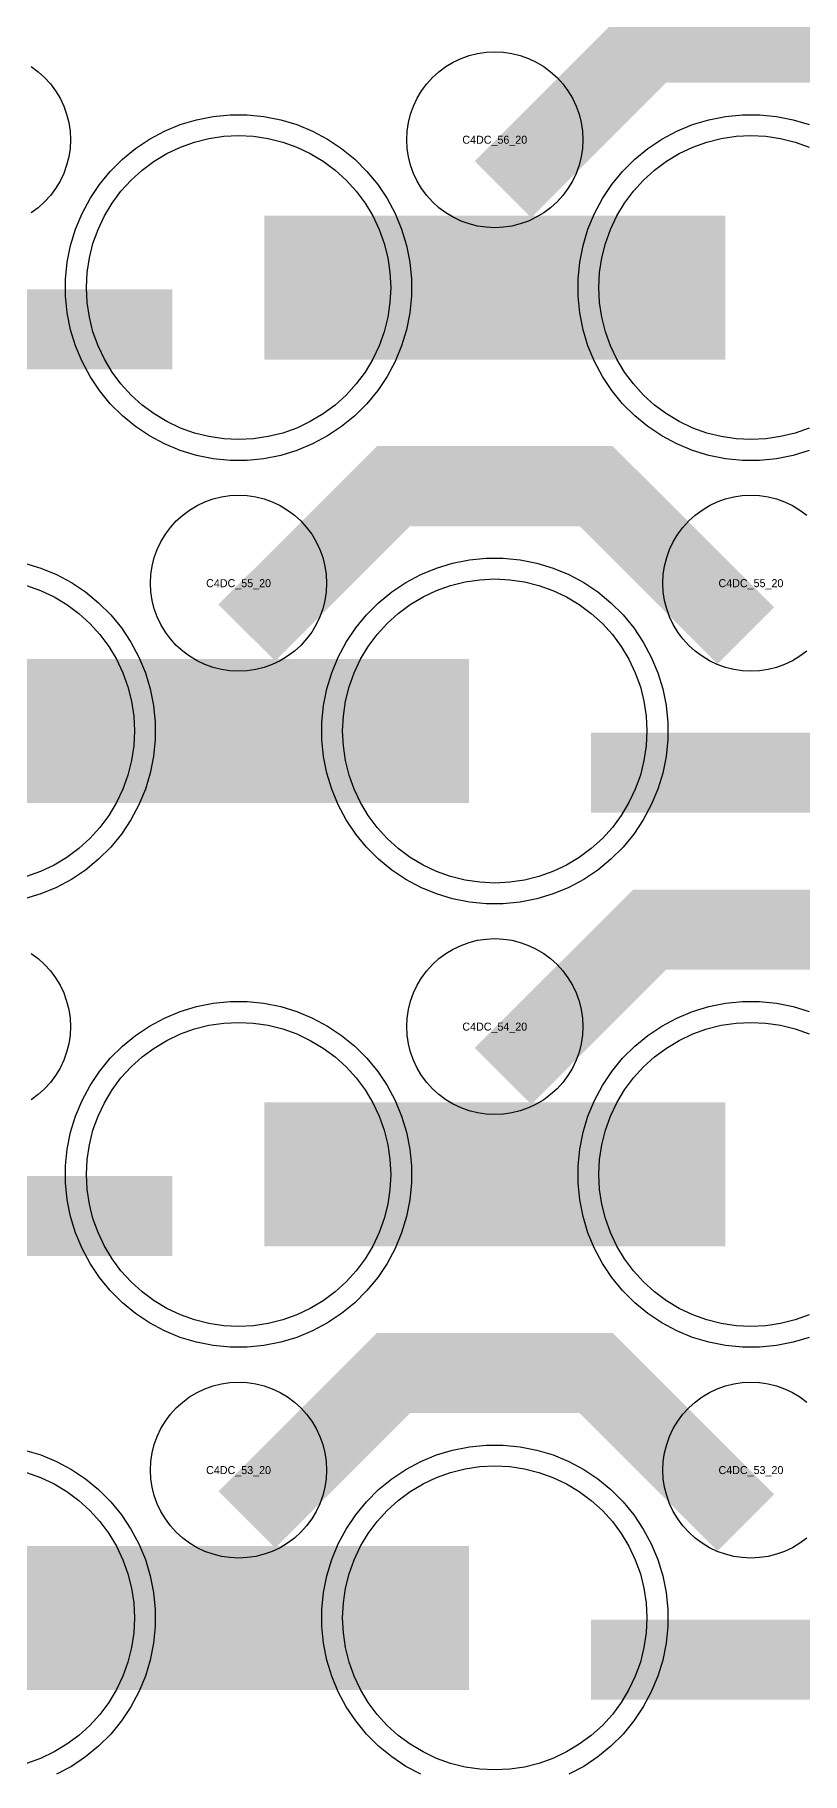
# Model space of a CAD drawing. Extents: x -11880 to 11880, y -14992 to 14992.
# Drawn here: x -5664 to -5424, y -7544 to -7001 of the extents above; entities that cross this region are included whole.
import ezdxf
from ezdxf.enums import TextEntityAlignment as Align

# ---------------------------------------------------------------- set-up
doc = ezdxf.new("R2010")
doc.units = 0
doc.header["$MEASUREMENT"] = 0
for name, color, linetype in [('GDS_775_DT_237', 138, 'CONTINUOUS'), ('RDL1_FS', 34, 'CONTINUOUS'), ('RDL_BS', 160, 'CONTINUOUS')]:
    doc.layers.add(name, color=color, linetype=linetype)

msp = doc.modelspace()

# ---------------------------------------------------------------- linework, layer by layer
at = {"layer": 'RDL1_FS', "color": 240, "true_color": 0xed1f24}
for points in [[(-5600, -7127.484), (-5604.657, -7127.255), (-5609.268, -7126.571), (-5613.791, -7125.439), (-5618.181, -7123.867), (-5622.395, -7121.875), (-5626.395, -7119.477), (-5630.14, -7116.699), (-5633.594, -7113.569), (-5636.724, -7110.115), (-5639.502, -7106.37), (-5641.9, -7102.37), (-5643.892, -7098.156), (-5645.464, -7093.766), (-5646.596, -7089.243), (-5647.28, -7084.632), (-5647.509, -7079.975), (-5647.28, -7075.318), (-5646.596, -7070.707), (-5645.464, -7066.184), (-5643.892, -7061.794), (-5641.9, -7057.58), (-5639.502, -7053.58), (-5636.724, -7049.835), (-5633.594, -7046.381), (-5630.14, -7043.251), (-5626.395, -7040.473), (-5622.395, -7038.075), (-5618.181, -7036.083), (-5613.791, -7034.511), (-5609.268, -7033.379), (-5604.657, -7032.695), (-5600, -7032.466), (-5595.343, -7032.695), (-5590.732, -7033.379), (-5586.209, -7034.511), (-5581.819, -7036.083), (-5577.605, -7038.075), (-5573.605, -7040.473), (-5569.86, -7043.251), (-5566.406, -7046.381), (-5563.276, -7049.835), (-5560.498, -7053.58), (-5558.1, -7057.58), (-5556.108, -7061.794), (-5554.536, -7066.184), (-5553.404, -7070.707), (-5552.72, -7075.318), (-5552.491, -7079.975), (-5552.72, -7084.632), (-5553.404, -7089.243), (-5554.536, -7093.766), (-5556.108, -7098.156), (-5558.1, -7102.37), (-5560.498, -7106.37), (-5563.276, -7110.115), (-5566.406, -7113.569), (-5569.86, -7116.699), (-5573.605, -7119.477), (-5577.605, -7121.875), (-5581.819, -7123.867), (-5586.209, -7125.439), (-5590.732, -7126.571), (-5595.343, -7127.255)], [(-5520, -7266.049), (-5524.657, -7265.82), (-5529.268, -7265.136), (-5533.791, -7264.004), (-5538.181, -7262.432), (-5542.395, -7260.44), (-5546.395, -7258.042), (-5550.14, -7255.264), (-5553.594, -7252.134), (-5556.724, -7248.68), (-5559.502, -7244.935), (-5561.9, -7240.935), (-5563.892, -7236.721), (-5565.464, -7232.331), (-5566.596, -7227.808), (-5567.28, -7223.197), (-5567.509, -7218.54), (-5567.28, -7213.883), (-5566.596, -7209.272), (-5565.464, -7204.749), (-5563.892, -7200.359), (-5561.9, -7196.145), (-5559.502, -7192.145), (-5556.724, -7188.4), (-5553.594, -7184.946), (-5550.14, -7181.816), (-5546.395, -7179.038), (-5542.395, -7176.64), (-5538.181, -7174.648), (-5533.791, -7173.076), (-5529.268, -7171.944), (-5524.657, -7171.26), (-5520, -7171.031), (-5515.343, -7171.26), (-5510.732, -7171.944), (-5506.209, -7173.076), (-5501.819, -7174.648), (-5497.605, -7176.64), (-5493.605, -7179.038), (-5489.86, -7181.816), (-5486.406, -7184.946), (-5483.276, -7188.4), (-5480.498, -7192.145), (-5478.1, -7196.145), (-5476.108, -7200.359), (-5474.536, -7204.749), (-5473.404, -7209.272), (-5472.72, -7213.883), (-5472.491, -7218.54), (-5472.72, -7223.197), (-5473.404, -7227.808), (-5474.536, -7232.331), (-5476.108, -7236.721), (-5478.1, -7240.935), (-5480.498, -7244.935), (-5483.276, -7248.68), (-5486.406, -7252.134), (-5489.86, -7255.264), (-5493.605, -7258.042), (-5497.605, -7260.44), (-5501.819, -7262.432), (-5506.209, -7264.004), (-5510.732, -7265.136), (-5515.343, -7265.82)]]:
    msp.add_lwpolyline(points, close=True, dxfattribs=at)
for points in [[(-5421.819, -7123.867), (-5426.209, -7125.439), (-5430.732, -7126.571), (-5435.343, -7127.255), (-5440, -7127.484), (-5444.657, -7127.255), (-5449.268, -7126.571), (-5453.791, -7125.439), (-5458.181, -7123.867), (-5462.395, -7121.875), (-5466.395, -7119.477), (-5470.14, -7116.699), (-5473.594, -7113.569), (-5476.724, -7110.115), (-5479.502, -7106.37), (-5481.9, -7102.37), (-5483.892, -7098.156), (-5485.464, -7093.766), (-5486.596, -7089.243), (-5487.28, -7084.632), (-5487.509, -7079.975), (-5487.28, -7075.318), (-5486.596, -7070.707), (-5485.464, -7066.184), (-5483.892, -7061.794), (-5481.9, -7057.58), (-5479.502, -7053.58), (-5476.724, -7049.835), (-5473.594, -7046.381), (-5470.14, -7043.251), (-5466.395, -7040.473), (-5462.395, -7038.075), (-5458.181, -7036.083), (-5453.791, -7034.511), (-5449.268, -7033.379), (-5444.657, -7032.695), (-5440, -7032.466), (-5435.343, -7032.695), (-5430.732, -7033.379), (-5426.209, -7034.511), (-5421.819, -7036.083)], [(-5666.209, -7173.076), (-5661.819, -7174.648), (-5657.605, -7176.64), (-5653.605, -7179.038), (-5649.86, -7181.816), (-5646.406, -7184.946), (-5643.276, -7188.4), (-5640.498, -7192.145), (-5638.1, -7196.145), (-5636.108, -7200.359), (-5634.536, -7204.749), (-5633.404, -7209.272), (-5632.72, -7213.883), (-5632.491, -7218.54), (-5632.72, -7223.197), (-5633.404, -7227.808), (-5634.536, -7232.331), (-5636.108, -7236.721), (-5638.1, -7240.935), (-5640.498, -7244.935), (-5643.276, -7248.68), (-5646.406, -7252.134), (-5649.86, -7255.264), (-5653.605, -7258.042), (-5657.605, -7260.44), (-5661.819, -7262.432), (-5666.209, -7264.004)]]:
    msp.add_lwpolyline(points, dxfattribs=at)
for points in [[(-5591.998, -7079.975, 45, 45, 0), (-5519.998, -7079.975, 45, 45, 0)], [(-5519.998, -7079.975, 45, 45, 0), (-5447.998, -7079.975, 45, 45, 0)], [(-5671.998, -7218.54, 45, 45, 0), (-5599.998, -7218.54, 45, 45, 0)], [(-5599.998, -7218.54, 45, 45, 0), (-5527.998, -7218.54, 45, 45, 0)]]:
    msp.add_lwpolyline(points, format="xyseb", dxfattribs=at)
at = {"layer": 'RDL1_FS'}
for points in [[(-5600, -7404.614), (-5604.657, -7404.385), (-5609.268, -7403.701), (-5613.791, -7402.569), (-5618.181, -7400.997), (-5622.395, -7399.005), (-5626.395, -7396.607), (-5630.14, -7393.829), (-5633.594, -7390.699), (-5636.724, -7387.245), (-5639.502, -7383.5), (-5641.9, -7379.5), (-5643.892, -7375.286), (-5645.464, -7370.896), (-5646.596, -7366.373), (-5647.28, -7361.762), (-5647.509, -7357.105), (-5647.28, -7352.448), (-5646.596, -7347.837), (-5645.464, -7343.314), (-5643.892, -7338.924), (-5641.9, -7334.71), (-5639.502, -7330.71), (-5636.724, -7326.965), (-5633.594, -7323.511), (-5630.14, -7320.381), (-5626.395, -7317.603), (-5622.395, -7315.205), (-5618.181, -7313.213), (-5613.791, -7311.641), (-5609.268, -7310.509), (-5604.657, -7309.825), (-5600, -7309.596), (-5595.343, -7309.825), (-5590.732, -7310.509), (-5586.209, -7311.641), (-5581.819, -7313.213), (-5577.605, -7315.205), (-5573.605, -7317.603), (-5569.86, -7320.381), (-5566.406, -7323.511), (-5563.276, -7326.965), (-5560.498, -7330.71), (-5558.1, -7334.71), (-5556.108, -7338.924), (-5554.536, -7343.314), (-5553.404, -7347.837), (-5552.72, -7352.448), (-5552.491, -7357.105), (-5552.72, -7361.762), (-5553.404, -7366.373), (-5554.536, -7370.896), (-5556.108, -7375.286), (-5558.1, -7379.5), (-5560.498, -7383.5), (-5563.276, -7387.245), (-5566.406, -7390.699), (-5569.86, -7393.829), (-5573.605, -7396.607), (-5577.605, -7399.005), (-5581.819, -7400.997), (-5586.209, -7402.569), (-5590.732, -7403.701), (-5595.343, -7404.385)], [(-5520, -7543.179), (-5524.657, -7542.95), (-5529.268, -7542.266), (-5533.791, -7541.134), (-5538.181, -7539.562), (-5542.395, -7537.57), (-5546.395, -7535.172), (-5550.14, -7532.394), (-5553.594, -7529.264), (-5556.724, -7525.81), (-5559.502, -7522.065), (-5561.9, -7518.065), (-5563.892, -7513.851), (-5565.464, -7509.461), (-5566.596, -7504.938), (-5567.28, -7500.327), (-5567.509, -7495.67), (-5567.28, -7491.013), (-5566.596, -7486.402), (-5565.464, -7481.879), (-5563.892, -7477.489), (-5561.9, -7473.275), (-5559.502, -7469.275), (-5556.724, -7465.53), (-5553.594, -7462.076), (-5550.14, -7458.946), (-5546.395, -7456.168), (-5542.395, -7453.77), (-5538.181, -7451.778), (-5533.791, -7450.206), (-5529.268, -7449.074), (-5524.657, -7448.39), (-5520, -7448.161), (-5515.343, -7448.39), (-5510.732, -7449.074), (-5506.209, -7450.206), (-5501.819, -7451.778), (-5497.605, -7453.77), (-5493.605, -7456.168), (-5489.86, -7458.946), (-5486.406, -7462.076), (-5483.276, -7465.53), (-5480.498, -7469.275), (-5478.1, -7473.275), (-5476.108, -7477.489), (-5474.536, -7481.879), (-5473.404, -7486.402), (-5472.72, -7491.013), (-5472.491, -7495.67), (-5472.72, -7500.327), (-5473.404, -7504.938), (-5474.536, -7509.461), (-5476.108, -7513.851), (-5478.1, -7518.065), (-5480.498, -7522.065), (-5483.276, -7525.81), (-5486.406, -7529.264), (-5489.86, -7532.394), (-5493.605, -7535.172), (-5497.605, -7537.57), (-5501.819, -7539.562), (-5506.209, -7541.134), (-5510.732, -7542.266), (-5515.343, -7542.95)]]:
    msp.add_lwpolyline(points, close=True, dxfattribs=at)
for points in [[(-5421.819, -7400.997), (-5426.209, -7402.569), (-5430.732, -7403.701), (-5435.343, -7404.385), (-5440, -7404.614), (-5444.657, -7404.385), (-5449.268, -7403.701), (-5453.791, -7402.569), (-5458.181, -7400.997), (-5462.395, -7399.005), (-5466.395, -7396.607), (-5470.14, -7393.829), (-5473.594, -7390.699), (-5476.724, -7387.245), (-5479.502, -7383.5), (-5481.9, -7379.5), (-5483.892, -7375.286), (-5485.464, -7370.896), (-5486.596, -7366.373), (-5487.28, -7361.762), (-5487.509, -7357.105), (-5487.28, -7352.448), (-5486.596, -7347.837), (-5485.464, -7343.314), (-5483.892, -7338.924), (-5481.9, -7334.71), (-5479.502, -7330.71), (-5476.724, -7326.965), (-5473.594, -7323.511), (-5470.14, -7320.381), (-5466.395, -7317.603), (-5462.395, -7315.205), (-5458.181, -7313.213), (-5453.791, -7311.641), (-5449.268, -7310.509), (-5444.657, -7309.825), (-5440, -7309.596), (-5435.343, -7309.825), (-5430.732, -7310.509), (-5426.209, -7311.641), (-5421.819, -7313.213)], [(-5666.209, -7450.206), (-5661.819, -7451.778), (-5657.605, -7453.77), (-5653.605, -7456.168), (-5649.86, -7458.946), (-5646.406, -7462.076), (-5643.276, -7465.53), (-5640.498, -7469.275), (-5638.1, -7473.275), (-5636.108, -7477.489), (-5634.536, -7481.879), (-5633.404, -7486.402), (-5632.72, -7491.013), (-5632.491, -7495.67), (-5632.72, -7500.327), (-5633.404, -7504.938), (-5634.536, -7509.461), (-5636.108, -7513.851), (-5638.1, -7518.065), (-5640.498, -7522.065), (-5643.276, -7525.81), (-5646.406, -7529.264), (-5649.86, -7532.394), (-5653.605, -7535.172), (-5657.605, -7537.57), (-5661.819, -7539.562), (-5666.209, -7541.134)]]:
    msp.add_lwpolyline(points, dxfattribs=at)
for points in [[(-5591.998, -7357.105, 45, 45, 0), (-5519.998, -7357.105, 45, 45, 0)], [(-5519.998, -7357.105, 45, 45, 0), (-5447.998, -7357.105, 45, 45, 0)], [(-5671.998, -7495.67, 45, 45, 0), (-5599.998, -7495.67, 45, 45, 0)], [(-5599.998, -7495.67, 45, 45, 0), (-5527.998, -7495.67, 45, 45, 0)]]:
    msp.add_lwpolyline(points, format="xyseb", dxfattribs=at)
at = {"layer": 'RDL_BS'}
for points in [[(-5517.438, -7049.289, 25, 25, 0), (-5471.623, -7003.474, 25, 25, 0), (-5438.07, -7003.474, 25, 25, 0)], [(-5361.599, -7050.188, 25, 25, 0), (-5408.313, -7003.474, 25, 25, 0), (-5438.071, -7003.474, 25, 25, 0)], [(-5597.438, -7187.854, 25, 25, 0), (-5551.623, -7142.039, 25, 25, 0), (-5518.07, -7142.039, 25, 25, 0)], [(-5441.599, -7188.753, 25, 25, 0), (-5488.313, -7142.039, 25, 25, 0), (-5518.071, -7142.039, 25, 25, 0)], [(-5517.438, -7326.419, 25, 25, 0), (-5471.623, -7280.604, 25, 25, 0), (-5438.07, -7280.604, 25, 25, 0)], [(-5361.599, -7327.318, 25, 25, 0), (-5408.313, -7280.604, 25, 25, 0), (-5438.071, -7280.604, 25, 25, 0)], [(-5729.984, -7370.118, 25, 25, 0), (-5620.719, -7370.118, 25, 25, 0)], [(-5597.438, -7464.984, 25, 25, 0), (-5551.623, -7419.169, 25, 25, 0), (-5518.07, -7419.169, 25, 25, 0)], [(-5441.599, -7465.883, 25, 25, 0), (-5488.313, -7419.169, 25, 25, 0), (-5518.071, -7419.169, 25, 25, 0)], [(-5489.984, -7508.683, 25, 25, 0), (-5380.719, -7508.683, 25, 25, 0)]]:
    msp.add_lwpolyline(points, format="xyseb", dxfattribs=at)
for points in [[(-5520, -7061.281), (-5522.693, -7061.149), (-5525.365, -7060.753), (-5527.984, -7060.096), (-5530.519, -7059.189), (-5532.956, -7058.037), (-5535.28, -7056.644), (-5537.443, -7055.041), (-5539.442, -7053.229), (-5541.254, -7051.23), (-5542.857, -7049.067), (-5544.25, -7046.743), (-5545.402, -7044.306), (-5546.309, -7041.771), (-5546.966, -7039.152), (-5547.362, -7036.48), (-5547.494, -7033.787), (-5547.362, -7031.094), (-5546.966, -7028.422), (-5546.309, -7025.803), (-5545.402, -7023.268), (-5544.25, -7020.831), (-5542.857, -7018.507), (-5541.254, -7016.344), (-5539.442, -7014.345), (-5537.443, -7012.533), (-5535.28, -7010.93), (-5532.956, -7009.537), (-5530.519, -7008.385), (-5527.984, -7007.478), (-5525.365, -7006.821), (-5522.693, -7006.425), (-5520, -7006.293), (-5517.307, -7006.425), (-5514.635, -7006.821), (-5512.016, -7007.478), (-5509.481, -7008.385), (-5507.044, -7009.537), (-5504.72, -7010.93), (-5502.557, -7012.533), (-5500.558, -7014.345), (-5498.746, -7016.344), (-5497.143, -7018.507), (-5495.75, -7020.831), (-5494.598, -7023.268), (-5493.691, -7025.803), (-5493.034, -7028.422), (-5492.638, -7031.094), (-5492.506, -7033.787), (-5492.638, -7036.48), (-5493.034, -7039.152), (-5493.691, -7041.771), (-5494.598, -7044.306), (-5495.75, -7046.743), (-5497.143, -7049.067), (-5498.746, -7051.23), (-5500.558, -7053.229), (-5502.557, -7055.041), (-5504.72, -7056.644), (-5507.044, -7058.037), (-5509.481, -7059.189), (-5512.016, -7060.096), (-5514.635, -7060.753), (-5517.307, -7061.149)], [(-5600, -7199.846), (-5602.693, -7199.714), (-5605.365, -7199.318), (-5607.984, -7198.661), (-5610.519, -7197.754), (-5612.956, -7196.602), (-5615.28, -7195.209), (-5617.443, -7193.606), (-5619.442, -7191.794), (-5621.254, -7189.795), (-5622.857, -7187.632), (-5624.25, -7185.308), (-5625.402, -7182.871), (-5626.309, -7180.336), (-5626.966, -7177.717), (-5627.362, -7175.045), (-5627.494, -7172.352), (-5627.362, -7169.659), (-5626.966, -7166.987), (-5626.309, -7164.368), (-5625.402, -7161.833), (-5624.25, -7159.396), (-5622.857, -7157.072), (-5621.254, -7154.909), (-5619.442, -7152.91), (-5617.443, -7151.098), (-5615.28, -7149.495), (-5612.956, -7148.102), (-5610.519, -7146.95), (-5607.984, -7146.043), (-5605.365, -7145.386), (-5602.693, -7144.99), (-5600, -7144.858), (-5597.307, -7144.99), (-5594.635, -7145.386), (-5592.016, -7146.043), (-5589.481, -7146.95), (-5587.044, -7148.102), (-5584.72, -7149.495), (-5582.557, -7151.098), (-5580.558, -7152.91), (-5578.746, -7154.909), (-5577.143, -7157.072), (-5575.75, -7159.396), (-5574.598, -7161.833), (-5573.691, -7164.368), (-5573.034, -7166.987), (-5572.638, -7169.659), (-5572.506, -7172.352), (-5572.638, -7175.045), (-5573.034, -7177.717), (-5573.691, -7180.336), (-5574.598, -7182.871), (-5575.75, -7185.308), (-5577.143, -7187.632), (-5578.746, -7189.795), (-5580.558, -7191.794), (-5582.557, -7193.606), (-5584.72, -7195.209), (-5587.044, -7196.602), (-5589.481, -7197.754), (-5592.016, -7198.661), (-5594.635, -7199.318), (-5597.307, -7199.714)], [(-5520, -7338.411), (-5522.693, -7338.279), (-5525.365, -7337.883), (-5527.984, -7337.226), (-5530.519, -7336.319), (-5532.956, -7335.167), (-5535.28, -7333.774), (-5537.443, -7332.171), (-5539.442, -7330.359), (-5541.254, -7328.36), (-5542.857, -7326.197), (-5544.25, -7323.873), (-5545.402, -7321.436), (-5546.309, -7318.901), (-5546.966, -7316.282), (-5547.362, -7313.61), (-5547.494, -7310.917), (-5547.362, -7308.224), (-5546.966, -7305.552), (-5546.309, -7302.933), (-5545.402, -7300.398), (-5544.25, -7297.961), (-5542.857, -7295.637), (-5541.254, -7293.474), (-5539.442, -7291.475), (-5537.443, -7289.663), (-5535.28, -7288.06), (-5532.956, -7286.667), (-5530.519, -7285.515), (-5527.984, -7284.608), (-5525.365, -7283.951), (-5522.693, -7283.555), (-5520, -7283.423), (-5517.307, -7283.555), (-5514.635, -7283.951), (-5512.016, -7284.608), (-5509.481, -7285.515), (-5507.044, -7286.667), (-5504.72, -7288.06), (-5502.557, -7289.663), (-5500.558, -7291.475), (-5498.746, -7293.474), (-5497.143, -7295.637), (-5495.75, -7297.961), (-5494.598, -7300.398), (-5493.691, -7302.933), (-5493.034, -7305.552), (-5492.638, -7308.224), (-5492.506, -7310.917), (-5492.638, -7313.61), (-5493.034, -7316.282), (-5493.691, -7318.901), (-5494.598, -7321.436), (-5495.75, -7323.873), (-5497.143, -7326.197), (-5498.746, -7328.36), (-5500.558, -7330.359), (-5502.557, -7332.171), (-5504.72, -7333.774), (-5507.044, -7335.167), (-5509.481, -7336.319), (-5512.016, -7337.226), (-5514.635, -7337.883), (-5517.307, -7338.279)], [(-5602.644, -7411.105), (-5607.938, -7410.588), (-5613.165, -7409.542), (-5618.205, -7408.011), (-5623.115, -7405.98), (-5627.777, -7403.488), (-5632.191, -7400.541), (-5636.292, -7397.179), (-5640.074, -7393.397), (-5643.436, -7389.296), (-5646.383, -7384.882), (-5648.875, -7380.22), (-5650.906, -7375.31), (-5652.437, -7370.27), (-5653.483, -7365.043), (-5654, -7359.749), (-5654, -7354.461), (-5653.483, -7349.167), (-5652.437, -7343.94), (-5650.906, -7338.9), (-5648.875, -7333.99), (-5646.383, -7329.328), (-5643.436, -7324.914), (-5640.074, -7320.813), (-5636.292, -7317.031), (-5632.191, -7313.669), (-5627.777, -7310.722), (-5623.115, -7308.23), (-5618.205, -7306.199), (-5613.165, -7304.668), (-5607.938, -7303.622), (-5602.644, -7303.105), (-5597.356, -7303.105), (-5592.062, -7303.622), (-5586.835, -7304.668), (-5581.795, -7306.199), (-5576.885, -7308.23), (-5572.223, -7310.722), (-5567.809, -7313.669), (-5563.708, -7317.031), (-5559.926, -7320.813), (-5556.564, -7324.914), (-5553.617, -7329.328), (-5551.125, -7333.99), (-5549.094, -7338.9), (-5547.563, -7343.94), (-5546.517, -7349.167), (-5546, -7354.461), (-5546, -7359.749), (-5546.517, -7365.043), (-5547.563, -7370.27), (-5549.094, -7375.31), (-5551.125, -7380.22), (-5553.617, -7384.882), (-5556.564, -7389.296), (-5559.926, -7393.397), (-5563.708, -7397.179), (-5567.809, -7400.541), (-5572.223, -7403.488), (-5576.885, -7405.98), (-5581.795, -7408.011), (-5586.835, -7409.542), (-5592.062, -7410.588), (-5597.356, -7411.105)], [(-5600, -7476.976), (-5602.693, -7476.844), (-5605.365, -7476.448), (-5607.984, -7475.791), (-5610.519, -7474.884), (-5612.956, -7473.732), (-5615.28, -7472.339), (-5617.443, -7470.736), (-5619.442, -7468.924), (-5621.254, -7466.925), (-5622.857, -7464.762), (-5624.25, -7462.438), (-5625.402, -7460.001), (-5626.309, -7457.466), (-5626.966, -7454.847), (-5627.362, -7452.175), (-5627.494, -7449.482), (-5627.362, -7446.789), (-5626.966, -7444.117), (-5626.309, -7441.498), (-5625.402, -7438.963), (-5624.25, -7436.526), (-5622.857, -7434.202), (-5621.254, -7432.039), (-5619.442, -7430.04), (-5617.443, -7428.228), (-5615.28, -7426.625), (-5612.956, -7425.232), (-5610.519, -7424.08), (-5607.984, -7423.173), (-5605.365, -7422.516), (-5602.693, -7422.12), (-5600, -7421.988), (-5597.307, -7422.12), (-5594.635, -7422.516), (-5592.016, -7423.173), (-5589.481, -7424.08), (-5587.044, -7425.232), (-5584.72, -7426.625), (-5582.557, -7428.228), (-5580.558, -7430.04), (-5578.746, -7432.039), (-5577.143, -7434.202), (-5575.75, -7436.526), (-5574.598, -7438.963), (-5573.691, -7441.498), (-5573.034, -7444.117), (-5572.638, -7446.789), (-5572.506, -7449.482), (-5572.638, -7452.175), (-5573.034, -7454.847), (-5573.691, -7457.466), (-5574.598, -7460.001), (-5575.75, -7462.438), (-5577.143, -7464.762), (-5578.746, -7466.925), (-5580.558, -7468.924), (-5582.557, -7470.736), (-5584.72, -7472.339), (-5587.044, -7473.732), (-5589.481, -7474.884), (-5592.016, -7475.791), (-5594.635, -7476.448), (-5597.307, -7476.844)]]:
    msp.add_lwpolyline(points, close=True, dxfattribs=at)
for points in [[(-5664.72, -7010.93), (-5662.557, -7012.533), (-5660.558, -7014.345), (-5658.746, -7016.344), (-5657.143, -7018.507), (-5655.75, -7020.831), (-5654.598, -7023.268), (-5653.691, -7025.803), (-5653.034, -7028.422), (-5652.638, -7031.094), (-5652.506, -7033.787), (-5652.638, -7036.48), (-5653.034, -7039.152), (-5653.691, -7041.771), (-5654.598, -7044.306), (-5655.75, -7046.743), (-5657.143, -7049.067), (-5658.746, -7051.23), (-5660.558, -7053.229), (-5662.557, -7055.041), (-5664.72, -7056.644)], [(-5422.557, -7193.606), (-5424.72, -7195.209), (-5427.044, -7196.602), (-5429.481, -7197.754), (-5432.016, -7198.661), (-5434.635, -7199.318), (-5437.307, -7199.714), (-5440, -7199.846), (-5442.693, -7199.714), (-5445.365, -7199.318), (-5447.984, -7198.661), (-5450.519, -7197.754), (-5452.956, -7196.602), (-5455.28, -7195.209), (-5457.443, -7193.606), (-5459.442, -7191.794), (-5461.254, -7189.795), (-5462.857, -7187.632), (-5464.25, -7185.308), (-5465.402, -7182.871), (-5466.309, -7180.336), (-5466.966, -7177.717), (-5467.362, -7175.045), (-5467.494, -7172.352), (-5467.362, -7169.659), (-5466.966, -7166.987), (-5466.309, -7164.368), (-5465.402, -7161.833), (-5464.25, -7159.396), (-5462.857, -7157.072), (-5461.254, -7154.909), (-5459.442, -7152.91), (-5457.443, -7151.098), (-5455.28, -7149.495), (-5452.956, -7148.102), (-5450.519, -7146.95), (-5447.984, -7146.043), (-5445.365, -7145.386), (-5442.693, -7144.99), (-5440, -7144.858), (-5437.307, -7144.99), (-5434.635, -7145.386), (-5432.016, -7146.043), (-5429.481, -7146.95), (-5427.044, -7148.102), (-5424.72, -7149.495), (-5422.557, -7151.098)], [(-5664.72, -7288.06), (-5662.557, -7289.663), (-5660.558, -7291.475), (-5658.746, -7293.474), (-5657.143, -7295.637), (-5655.75, -7297.961), (-5654.598, -7300.398), (-5653.691, -7302.933), (-5653.034, -7305.552), (-5652.638, -7308.224), (-5652.506, -7310.917), (-5652.638, -7313.61), (-5653.034, -7316.282), (-5653.691, -7318.901), (-5654.598, -7321.436), (-5655.75, -7323.873), (-5657.143, -7326.197), (-5658.746, -7328.36), (-5660.558, -7330.359), (-5662.557, -7332.171), (-5664.72, -7333.774)], [(-5421.795, -7408.011), (-5426.835, -7409.542), (-5432.062, -7410.588), (-5437.356, -7411.105), (-5442.644, -7411.105), (-5447.938, -7410.588), (-5453.165, -7409.542), (-5458.205, -7408.011), (-5463.115, -7405.98), (-5467.777, -7403.488), (-5472.191, -7400.541), (-5476.292, -7397.179), (-5480.074, -7393.397), (-5483.436, -7389.296), (-5486.383, -7384.882), (-5488.875, -7380.22), (-5490.906, -7375.31), (-5492.437, -7370.27), (-5493.483, -7365.043), (-5494, -7359.749), (-5494, -7354.461), (-5493.483, -7349.167), (-5492.437, -7343.94), (-5490.906, -7338.9), (-5488.875, -7333.99), (-5486.383, -7329.328), (-5483.436, -7324.914), (-5480.074, -7320.813), (-5476.292, -7317.031), (-5472.191, -7313.669), (-5467.777, -7310.722), (-5463.115, -7308.23), (-5458.205, -7306.199), (-5453.165, -7304.668), (-5447.938, -7303.622), (-5442.644, -7303.105), (-5437.356, -7303.105), (-5432.062, -7303.622), (-5426.835, -7304.668), (-5421.795, -7306.199)], [(-5422.557, -7470.736), (-5424.72, -7472.339), (-5427.044, -7473.732), (-5429.481, -7474.884), (-5432.016, -7475.791), (-5434.635, -7476.448), (-5437.307, -7476.844), (-5440, -7476.976), (-5442.693, -7476.844), (-5445.365, -7476.448), (-5447.984, -7475.791), (-5450.519, -7474.884), (-5452.956, -7473.732), (-5455.28, -7472.339), (-5457.443, -7470.736), (-5459.442, -7468.924), (-5461.254, -7466.925), (-5462.857, -7464.762), (-5464.25, -7462.438), (-5465.402, -7460.001), (-5466.309, -7457.466), (-5466.966, -7454.847), (-5467.362, -7452.175), (-5467.494, -7449.482), (-5467.362, -7446.789), (-5466.966, -7444.117), (-5466.309, -7441.498), (-5465.402, -7438.963), (-5464.25, -7436.526), (-5462.857, -7434.202), (-5461.254, -7432.039), (-5459.442, -7430.04), (-5457.443, -7428.228), (-5455.28, -7426.625), (-5452.956, -7425.232), (-5450.519, -7424.08), (-5447.984, -7423.173), (-5445.365, -7422.516), (-5442.693, -7422.12), (-5440, -7421.988), (-5437.307, -7422.12), (-5434.635, -7422.516), (-5432.016, -7423.173), (-5429.481, -7424.08), (-5427.044, -7425.232), (-5424.72, -7426.625), (-5422.557, -7428.228)], [(-5543.115, -7544.545), (-5547.777, -7542.053), (-5552.191, -7539.106), (-5556.292, -7535.744), (-5560.074, -7531.962), (-5563.436, -7527.861), (-5566.383, -7523.447), (-5568.875, -7518.785), (-5570.906, -7513.875), (-5572.437, -7508.835), (-5573.483, -7503.608), (-5574, -7498.314), (-5574, -7493.026), (-5573.483, -7487.732), (-5572.437, -7482.505), (-5570.906, -7477.465), (-5568.875, -7472.555), (-5566.383, -7467.893), (-5563.436, -7463.479), (-5560.074, -7459.378), (-5556.292, -7455.596), (-5552.191, -7452.234), (-5547.777, -7449.287), (-5543.115, -7446.795), (-5538.205, -7444.764), (-5533.165, -7443.233), (-5527.938, -7442.187), (-5522.644, -7441.67), (-5517.356, -7441.67), (-5512.062, -7442.187), (-5506.835, -7443.233), (-5501.795, -7444.764), (-5496.885, -7446.795), (-5492.223, -7449.287), (-5487.809, -7452.234), (-5483.708, -7455.596), (-5479.926, -7459.378), (-5476.564, -7463.479), (-5473.617, -7467.893), (-5471.125, -7472.555), (-5469.094, -7477.465), (-5467.563, -7482.505), (-5466.517, -7487.732), (-5466, -7493.026), (-5466, -7498.314), (-5466.517, -7503.608), (-5467.563, -7508.835), (-5469.094, -7513.875), (-5471.125, -7518.785), (-5473.617, -7523.447), (-5476.564, -7527.861), (-5479.926, -7531.962), (-5483.708, -7535.744), (-5487.809, -7539.106), (-5492.223, -7542.053), (-5496.885, -7544.545)], [(-5666.835, -7443.233), (-5661.795, -7444.764), (-5656.885, -7446.795), (-5652.223, -7449.287), (-5647.809, -7452.234), (-5643.708, -7455.596), (-5639.926, -7459.378), (-5636.564, -7463.479), (-5633.617, -7467.893), (-5631.125, -7472.555), (-5629.094, -7477.465), (-5627.563, -7482.505), (-5626.517, -7487.732), (-5626, -7493.026), (-5626, -7498.314), (-5626.517, -7503.608), (-5627.563, -7508.835), (-5629.094, -7513.875), (-5631.125, -7518.785), (-5633.617, -7523.447), (-5636.564, -7527.861), (-5639.926, -7531.962), (-5643.708, -7535.744), (-5647.809, -7539.106), (-5652.223, -7542.053), (-5656.885, -7544.545)]]:
    msp.add_lwpolyline(points, dxfattribs=at)
at = {"layer": 'RDL_BS', "color": 240, "true_color": 0xed1f24}
for points in [[(-5602.644, -7133.975), (-5607.938, -7133.458), (-5613.165, -7132.412), (-5618.205, -7130.881), (-5623.115, -7128.85), (-5627.777, -7126.358), (-5632.191, -7123.411), (-5636.292, -7120.049), (-5640.074, -7116.267), (-5643.436, -7112.166), (-5646.383, -7107.752), (-5648.875, -7103.09), (-5650.906, -7098.18), (-5652.437, -7093.14), (-5653.483, -7087.913), (-5654, -7082.619), (-5654, -7077.331), (-5653.483, -7072.037), (-5652.437, -7066.81), (-5650.906, -7061.77), (-5648.875, -7056.86), (-5646.383, -7052.198), (-5643.436, -7047.784), (-5640.074, -7043.683), (-5636.292, -7039.901), (-5632.191, -7036.539), (-5627.777, -7033.592), (-5623.115, -7031.1), (-5618.205, -7029.069), (-5613.165, -7027.538), (-5607.938, -7026.492), (-5602.644, -7025.975), (-5597.356, -7025.975), (-5592.062, -7026.492), (-5586.835, -7027.538), (-5581.795, -7029.069), (-5576.885, -7031.1), (-5572.223, -7033.592), (-5567.809, -7036.539), (-5563.708, -7039.901), (-5559.926, -7043.683), (-5556.564, -7047.784), (-5553.617, -7052.198), (-5551.125, -7056.86), (-5549.094, -7061.77), (-5547.563, -7066.81), (-5546.517, -7072.037), (-5546, -7077.331), (-5546, -7082.619), (-5546.517, -7087.913), (-5547.563, -7093.14), (-5549.094, -7098.18), (-5551.125, -7103.09), (-5553.617, -7107.752), (-5556.564, -7112.166), (-5559.926, -7116.267), (-5563.708, -7120.049), (-5567.809, -7123.411), (-5572.223, -7126.358), (-5576.885, -7128.85), (-5581.795, -7130.881), (-5586.835, -7132.412), (-5592.062, -7133.458), (-5597.356, -7133.975)], [(-5522.644, -7272.54), (-5527.938, -7272.023), (-5533.165, -7270.977), (-5538.205, -7269.446), (-5543.115, -7267.415), (-5547.777, -7264.923), (-5552.191, -7261.976), (-5556.292, -7258.614), (-5560.074, -7254.832), (-5563.436, -7250.731), (-5566.383, -7246.317), (-5568.875, -7241.655), (-5570.906, -7236.745), (-5572.437, -7231.705), (-5573.483, -7226.478), (-5574, -7221.184), (-5574, -7215.896), (-5573.483, -7210.602), (-5572.437, -7205.375), (-5570.906, -7200.335), (-5568.875, -7195.425), (-5566.383, -7190.763), (-5563.436, -7186.349), (-5560.074, -7182.248), (-5556.292, -7178.466), (-5552.191, -7175.104), (-5547.777, -7172.157), (-5543.115, -7169.665), (-5538.205, -7167.634), (-5533.165, -7166.103), (-5527.938, -7165.057), (-5522.644, -7164.54), (-5517.356, -7164.54), (-5512.062, -7165.057), (-5506.835, -7166.103), (-5501.795, -7167.634), (-5496.885, -7169.665), (-5492.223, -7172.157), (-5487.809, -7175.104), (-5483.708, -7178.466), (-5479.926, -7182.248), (-5476.564, -7186.349), (-5473.617, -7190.763), (-5471.125, -7195.425), (-5469.094, -7200.335), (-5467.563, -7205.375), (-5466.517, -7210.602), (-5466, -7215.896), (-5466, -7221.184), (-5466.517, -7226.478), (-5467.563, -7231.705), (-5469.094, -7236.745), (-5471.125, -7241.655), (-5473.617, -7246.317), (-5476.564, -7250.731), (-5479.926, -7254.832), (-5483.708, -7258.614), (-5487.809, -7261.976), (-5492.223, -7264.923), (-5496.885, -7267.415), (-5501.795, -7269.446), (-5506.835, -7270.977), (-5512.062, -7272.023), (-5517.356, -7272.54)]]:
    msp.add_lwpolyline(points, close=True, dxfattribs=at)
for points in [[(-5421.795, -7130.881), (-5426.835, -7132.412), (-5432.062, -7133.458), (-5437.356, -7133.975), (-5442.644, -7133.975), (-5447.938, -7133.458), (-5453.165, -7132.412), (-5458.205, -7130.881), (-5463.115, -7128.85), (-5467.777, -7126.358), (-5472.191, -7123.411), (-5476.292, -7120.049), (-5480.074, -7116.267), (-5483.436, -7112.166), (-5486.383, -7107.752), (-5488.875, -7103.09), (-5490.906, -7098.18), (-5492.437, -7093.14), (-5493.483, -7087.913), (-5494, -7082.619), (-5494, -7077.331), (-5493.483, -7072.037), (-5492.437, -7066.81), (-5490.906, -7061.77), (-5488.875, -7056.86), (-5486.383, -7052.198), (-5483.436, -7047.784), (-5480.074, -7043.683), (-5476.292, -7039.901), (-5472.191, -7036.539), (-5467.777, -7033.592), (-5463.115, -7031.1), (-5458.205, -7029.069), (-5453.165, -7027.538), (-5447.938, -7026.492), (-5442.644, -7025.975), (-5437.356, -7025.975), (-5432.062, -7026.492), (-5426.835, -7027.538), (-5421.795, -7029.069)], [(-5666.835, -7166.103), (-5661.795, -7167.634), (-5656.885, -7169.665), (-5652.223, -7172.157), (-5647.809, -7175.104), (-5643.708, -7178.466), (-5639.926, -7182.248), (-5636.564, -7186.349), (-5633.617, -7190.763), (-5631.125, -7195.425), (-5629.094, -7200.335), (-5627.563, -7205.375), (-5626.517, -7210.602), (-5626, -7215.896), (-5626, -7221.184), (-5626.517, -7226.478), (-5627.563, -7231.705), (-5629.094, -7236.745), (-5631.125, -7241.655), (-5633.617, -7246.317), (-5636.564, -7250.731), (-5639.926, -7254.832), (-5643.708, -7258.614), (-5647.809, -7261.976), (-5652.223, -7264.923), (-5656.885, -7267.415), (-5661.795, -7269.446), (-5666.835, -7270.977)]]:
    msp.add_lwpolyline(points, dxfattribs=at)
for points in [[(-5729.984, -7092.988, 25, 25, 0), (-5620.719, -7092.988, 25, 25, 0)], [(-5489.984, -7231.553, 25, 25, 0), (-5380.719, -7231.553, 25, 25, 0)]]:
    msp.add_lwpolyline(points, format="xyseb", dxfattribs=at)

# ---------------------------------------------------------------- texts
at = {"layer": 'GDS_775_DT_237'}
for s, p in [('C4DC_56_20', (-5520, -7033.787)), ('C4DC_56_20', (-5520, -7033.787)), ('C4DC_55_20', (-5600, -7172.352)), ('C4DC_55_20', (-5600, -7172.352)), ('C4DC_55_20', (-5440, -7172.352)), ('C4DC_55_20', (-5440, -7172.352)), ('C4DC_54_20', (-5520, -7310.917)), ('C4DC_54_20', (-5520, -7310.917)), ('C4DC_53_20', (-5600, -7449.482)), ('C4DC_53_20', (-5600, -7449.482)), ('C4DC_53_20', (-5440, -7449.482)), ('C4DC_53_20', (-5440, -7449.482))]:
    msp.add_text(s, height=2.5, dxfattribs=at).set_placement(p, align=Align.MIDDLE_CENTER)

doc.saveas('drawing.dxf')
